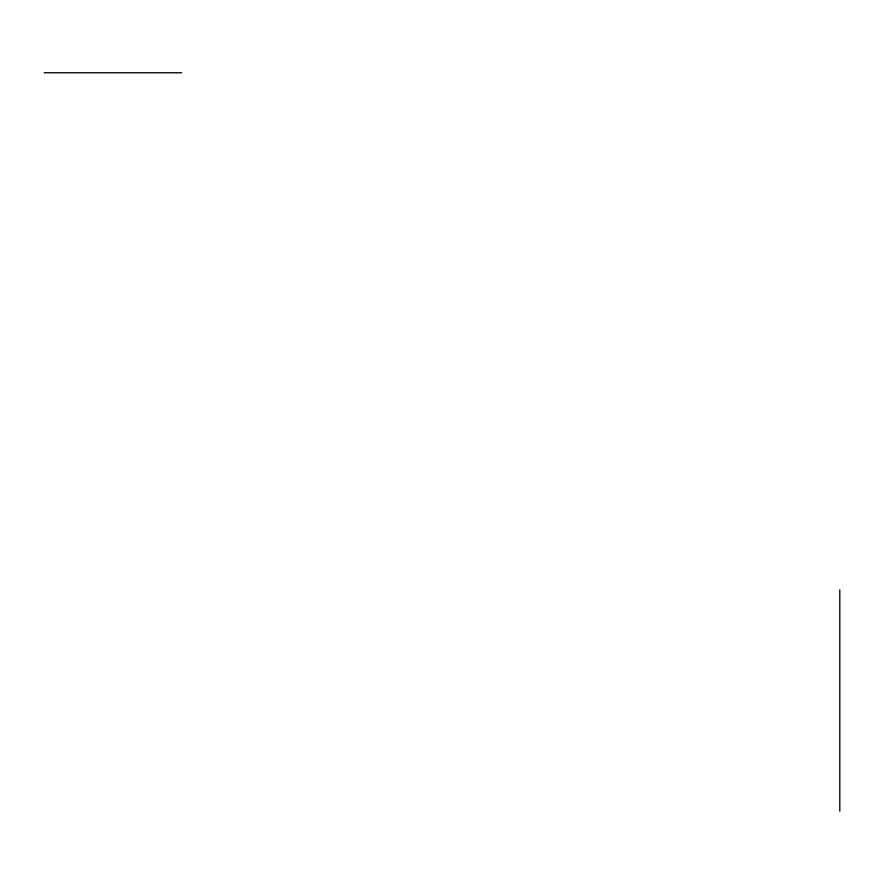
<?xml version="1.0" encoding="UTF-8"?>
<svg xmlns="http://www.w3.org/2000/svg" width="884" height="884" viewBox="0 0 884 884"><rect width="100%" height="100%" fill="white"/><g stroke="black" fill="none" stroke-linecap="round" stroke-linejoin="round"><path stroke-width="1.33" d="M44.2 72.764L181.64 72.764M839.8 589.904L839.8 811.236"/></g></svg>
